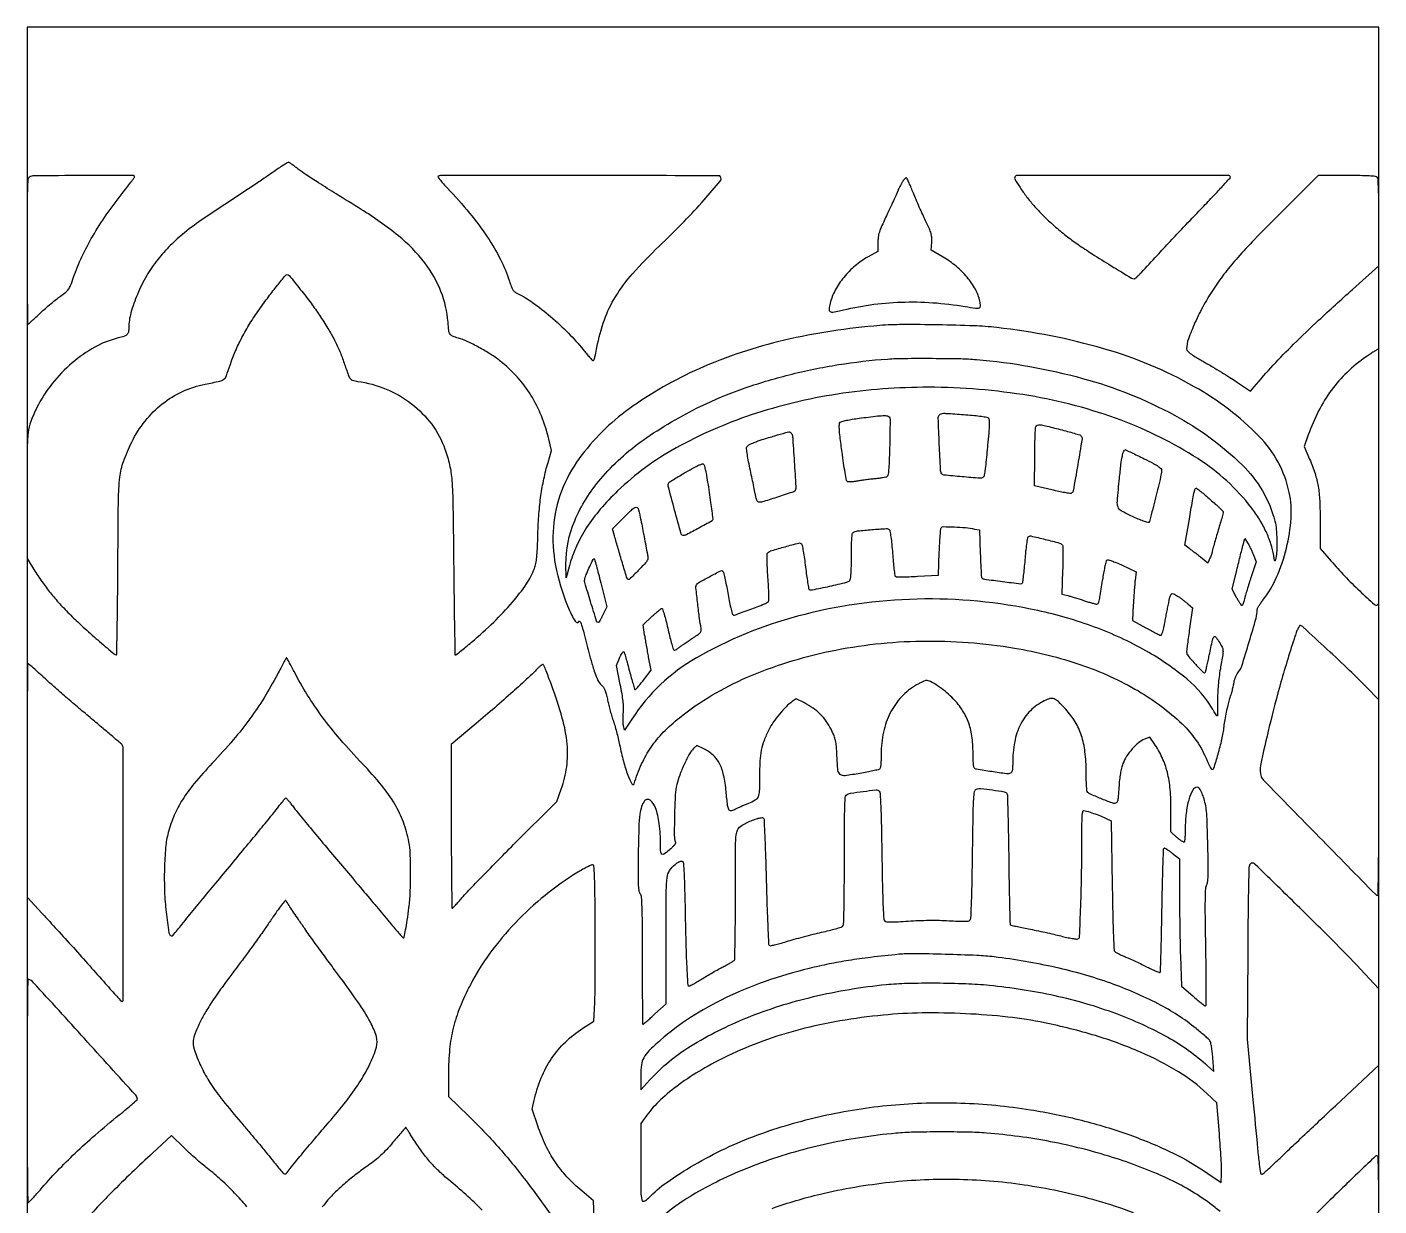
# Model space of a CAD drawing. Header units: millimetres. Extents: x 8 to 202, y 10 to 284.
# Drawn here: x 17.5 to 57.5, y 249.13 to 284 of the extents above; entities that cross this region are included whole.
import ezdxf

# ---------------------------------------------------------------- set-up
doc = ezdxf.new("R2010")
doc.units = ezdxf.units.MM
doc.layers.add('CUT', color=1, linetype='Continuous')
doc.layers.add('ENGRAVE', color=7, linetype='Continuous')

msp = doc.modelspace()

# ---------------------------------------------------------------- linework, layer by layer
at = {"layer": 'CUT'}
msp.add_lwpolyline([(17.5, 214), (57.5, 214), (57.5, 284), (17.5, 284)], close=True, dxfattribs=at)
at = {"layer": 'ENGRAVE'}
for points in [[(24.81, 279.73, -0.007331), (24.6, 279.581, -0.00225), (24.278, 279.363, -0.002251), (23.916, 279.122, -0.002464), (23.562, 278.891, 0.00694), (22.727, 278.336, 0.019376), (22.163, 277.917, 0.026152), (21.739, 277.537, 0.027724), (21.366, 277.122, 0.038636), (21.042, 276.648, 0.030492), (20.766, 276.092, 0.031344), (20.573, 275.545, 0.068956), (20.513, 275.107, -0.045196), (20.501, 274.977, -0.155925), (20.462, 274.904, -0.113969), (20.379, 274.854, -0.018966), (20.199, 274.802, 0.066256), (19.505, 274.53, 0.050322), (18.833, 274.064, 0.048495), (18.244, 273.451, 0.05068), (17.793, 272.745, 0.02752), (17.613, 272.333, 0.061221), (17.533, 272.001, 0.026344), (17.505, 271.523, 0.001759), (17.5, 270.15), (17.5, 268.281), (17.734, 267.908, 0.014554), (17.973, 267.551, 0.016578), (18.222, 267.225, 0.015778), (18.503, 266.902, 0.011136), (18.838, 266.557, 0.010795), (19.162, 266.251, 0.005102), (19.593, 265.869, 0.001982), (20.034, 265.49, 0.090151), (20.137, 265.43, 0.513408), (20.153, 265.441, 0.00024), (20.168, 266.168, 0.002308), (20.18, 267.001, 0.001257), (20.188, 268.024, -0.001617), (20.204, 270.001, -0.024694), (20.246, 270.683, -0.059086), (20.355, 271.151, -0.028278), (20.597, 271.72, -0.052764), (20.995, 272.346, -0.058148), (21.503, 272.854, -0.059495), (22.103, 273.221, -0.059902), (22.772, 273.436, 0.005288), (23.205, 273.524, 0.110388), (23.324, 273.579, 0.141228), (23.397, 273.678, 0.010386), (23.51, 273.999, -0.022458), (23.662, 274.401, -0.018776), (23.858, 274.814, -0.017988), (24.094, 275.229, -0.016437), (24.366, 275.639, -0.005897), (24.646, 276.022, -0.008024), (24.908, 276.361, -0.002903), (25.144, 276.653, -0.224882), (25.196, 276.678, -0.226387), (25.258, 276.649, -0.002025), (25.586, 276.24, -0.007494), (25.903, 275.828, -0.012772), (26.154, 275.475, -0.011231), (26.402, 275.086, -0.017459), (26.597, 274.739, -0.019231), (26.753, 274.406, -0.019061), (26.883, 274.061, 0.004286), (27.004, 273.71, 0.073151), (27.061, 273.602, 0.161743), (27.135, 273.55, 0.040664), (27.281, 273.518, -0.064658), (28.127, 273.29, -0.066625), (28.877, 272.855, -0.068122), (29.473, 272.248, -0.073073), (29.866, 271.517, -0.032458), (30.002, 271.05, -0.036213), (30.07, 270.586, -0.014834), (30.102, 269.865, -0.001288), (30.124, 268.027, 0.000924), (30.135, 267.028, 0.001542), (30.148, 266.188, 0.000096), (30.162, 265.433, 0.414041), (30.173, 265.423, 0.163704), (30.191, 265.429, 0.001034), (30.325, 265.536, 0.004033), (30.477, 265.659, 0.002544), (30.653, 265.805, 0.01771), (31.311, 266.398, 0.023775), (31.861, 266.983, 0.026792), (32.275, 267.525, 0.061289), (32.511, 267.981, 0.038552), (32.554, 268.133, 0.024341), (32.582, 268.316, 0.014962), (32.601, 268.575, 0.003711), (32.616, 269, -0.011476), (32.648, 269.605, -0.016372), (32.705, 270.14, -0.01772), (32.793, 270.634, -0.018115), (32.915, 271.118), (33.019, 271.478), (32.94, 271.812, 0.037436), (32.72, 272.499, 0.043707), (32.409, 273.11, 0.044382), (32.001, 273.649, 0.040788), (31.493, 274.125, 0.026928), (31.218, 274.32, 0.015893), (30.87, 274.525, 0.015753), (30.524, 274.7, 0.040309), (30.262, 274.798, -0.028225), (30.092, 274.857, -0.152016), (30.018, 274.918, -0.114268), (29.98, 275.02, -0.012904), (29.956, 275.266, 0.076756), (29.747, 276.18, 0.069533), (29.268, 277.023, 0.05807), (28.49, 277.822, 0.032745), (27.386, 278.606, -0.001127), (26.645, 279.065, -0.00312), (26.126, 279.392, -0.004068), (25.758, 279.632, -0.015999), (25.536, 279.789, 0.001707), (25.444, 279.859, 0.002205), (25.358, 279.922, 0.00167), (25.286, 279.975, 0.019491), (25.257, 279.994, 0.267949), (25.224, 279.995, 0.008848), (25.107, 279.928, 0.014701), (24.967, 279.84, 0.009441)], [(17.573, 279.562, 0.245009), (17.528, 279.489, 0.012236), (17.511, 279.201, 0.007675), (17.502, 278.685, 0.00066), (17.5, 277.366, 0.001172), (17.502, 276.541, 0.001955), (17.508, 275.846, 0.000154), (17.516, 275.224, 0.410375), (17.527, 275.213, 0.181828), (17.545, 275.22, 0.001915), (17.646, 275.309, 0.005785), (17.762, 275.415, 0.003691), (17.895, 275.541, -0.009262), (18.044, 275.678, -0.007311), (18.21, 275.822, -0.0074), (18.368, 275.951, -0.018145), (18.489, 276.04, 0.017666), (18.647, 276.155, 0.07406), (18.727, 276.241, 0.059302), (18.788, 276.354, 0.008749), (18.878, 276.599, -0.025797), (19.124, 277.203, -0.021658), (19.445, 277.816, -0.020198), (19.842, 278.44, -0.016215), (20.317, 279.08, 0.003524), (20.456, 279.257, 0.005474), (20.573, 279.412, 0.001904), (20.672, 279.547, 0.158245), (20.68, 279.571, 0.414758), (20.642, 279.609, 0.000328), (19.16, 279.606, 0.000649), (17.711, 279.599, 0.131155)], [(29.662, 279.579, 0.373831), (29.661, 279.559, 0.00724), (29.732, 279.467, 0.013636), (29.824, 279.358, 0.008246), (29.938, 279.234, -0.017843), (30.594, 278.496, -0.025657), (31.116, 277.794, -0.029039), (31.508, 277.125, -0.040443), (31.773, 276.483, 0.01166), (31.832, 276.313, 0.056678), (31.878, 276.222, 0.086546), (31.934, 276.163, 0.050084), (32.017, 276.113, -0.045454), (32.461, 275.851, -0.02064), (32.992, 275.435, -0.020295), (33.518, 274.948, -0.02695), (33.952, 274.463, 0.00405), (34.052, 274.34, 0.006044), (34.141, 274.236, 0.002821), (34.218, 274.148, 0.118582), (34.238, 274.134, 0.358306), (34.266, 274.143, 0.064348), (34.29, 274.195, 0.026011), (34.318, 274.302, 0.003728), (34.363, 274.523, -0.037679), (34.584, 275.339, -0.052712), (34.91, 276.021, -0.044587), (35.415, 276.698, -0.018849), (36.202, 277.514, 0.007654), (36.939, 278.246, 0.012572), (37.537, 278.889, 0.006344), (38.01, 279.437, 0.323675), (38.019, 279.571, 0.25962), (37.964, 279.602, 0.000033), (33.847, 279.606, 0.00004), (29.736, 279.61, 0.199142)], [(43.383, 279.388, 0.006334), (43.341, 279.314, 0.008919), (43.306, 279.248, 0.005752), (43.278, 279.192, 0.111982), (43.274, 279.173, -0.106164), (43.269, 279.151, -0.000633), (43.185, 278.965, -0.002602), (43.088, 278.753, -0.001649), (42.972, 278.507, 0.003987), (42.796, 278.127, 0.02596), (42.719, 277.931, 0.047541), (42.684, 277.782, 0.037119), (42.674, 277.617), (42.678, 277.363), (42.384, 277.198, 0.048), (42, 276.933, 0.045938), (41.668, 276.595, 0.047587), (41.414, 276.216, 0.062252), (41.263, 275.828, 0.032156), (41.232, 275.657, 0.25952), (41.261, 275.585, 0.211448), (41.343, 275.564, 0.021948), (41.542, 275.605, -0.026945), (42.444, 275.783, -0.026637), (43.363, 275.863, -0.026183), (44.3, 275.846, -0.024117), (45.257, 275.732, 0.007258), (45.568, 275.684, 0.121192), (45.671, 275.695, 0.318584), (45.711, 275.751, 0.053503), (45.695, 275.889, 0.070991), (45.561, 276.242, 0.04777), (45.317, 276.598, 0.044773), (44.989, 276.926, 0.043282), (44.605, 277.195), (44.253, 277.398), (44.268, 277.634, 0.030169), (44.269, 277.78, 0.055688), (44.25, 277.896, 0.03767), (44.2, 278.033, 0.007522), (44.089, 278.268, -0.006247), (44.002, 278.45, -0.003624), (43.902, 278.671, -0.003621), (43.805, 278.895, -0.006088), (43.727, 279.084, 0.003896), (43.661, 279.247, 0.005607), (43.599, 279.39, 0.003107), (43.545, 279.509, 0.085358), (43.526, 279.538, 0.37148), (43.506, 279.539, 0.046841), (43.47, 279.508, 0.037036), (43.427, 279.456, 0.020957)], [(46.725, 279.564, 0.283981), (46.725, 279.496, 0.008929), (46.883, 279.251, 0.016297), (47.075, 278.982, 0.015213), (47.29, 278.72, 0.019331), (47.564, 278.427, 0.013871), (47.892, 278.121, 0.013677), (48.243, 277.828, 0.016585), (48.588, 277.574, 0.008899), (49.017, 277.29, 0.004167), (49.583, 276.937, 0.000944), (50.178, 276.574, 0.137348), (50.255, 276.552, 0.165057), (50.28, 276.561, 0.013726), (50.334, 276.605, 0.017155), (50.396, 276.662, 0.012377), (50.462, 276.73, -0.001004), (50.937, 277.244, -0.001886), (51.323, 277.658, -0.001817), (51.722, 278.078, -0.000859), (52.238, 278.618, 0.002222), (52.571, 278.967, 0.003571), (52.852, 279.268, 0.000738), (53.095, 279.534, 0.187032), (53.107, 279.564, 0.414085), (53.063, 279.608, 0.000099), (49.93, 279.609, 0.000116), (46.804, 279.608, 0.259821)], [(54.601, 278.508, 0.003383), (53.815, 277.712, 0.011685), (53.322, 277.181, 0.016893), (52.959, 276.742, 0.016858), (52.626, 276.28, 0.02131), (52.324, 275.785, 0.019944), (52.058, 275.255, 0.019138), (51.862, 274.775, 0.08744), (51.81, 274.479, 0.190178), (51.833, 274.418, 0.045915), (51.915, 274.346, 0.025183), (52.065, 274.246, 0.004993), (52.343, 274.085, -0.004987), (52.578, 273.95, -0.003404), (52.841, 273.791, -0.00343), (53.094, 273.634, -0.00691), (53.29, 273.507), (53.703, 273.23), (53.807, 273.354, -0.01142), (54.374, 273.995, -0.010989), (54.977, 274.619, -0.008829), (55.716, 275.325, -0.003892), (56.715, 276.233), (57.5, 276.934), (57.5, 278.22, 0.001972), (57.498, 278.84, 0.007418), (57.489, 279.229, 0.005395), (57.476, 279.499, 0.183586), (57.45, 279.556, 0.174537), (57.397, 279.581, 0.009619), (57.213, 279.595, 0.010669), (56.949, 279.604, 0.003266), (56.55, 279.607), (55.7, 279.607)], [(42.73, 275.17, 0.037943), (39.908, 274.735, 0.046944), (37.387, 273.892, 0.052319), (35.316, 272.704, 0.078452), (33.841, 271.238, 0.067257), (33.313, 270.268, 0.071032), (33.075, 269.21, 0.06698), (33.136, 268.076, 0.050711), (33.492, 266.879, 0.014797), (33.612, 266.611, 0.038842), (33.718, 266.429, 0.165015), (33.782, 266.381, 0.508785), (33.818, 266.408, -0.488256), (33.841, 266.426, -0.241814), (33.874, 266.397, -0.025566), (33.939, 266.205, -0.006214), (34.025, 265.883, 0.003957), (34.188, 265.262, 0.017421), (34.299, 264.901, 0.029024), (34.394, 264.673, 0.092574), (34.491, 264.541, -0.049981), (34.554, 264.469, -0.053701), (34.6, 264.387, -0.039891), (34.636, 264.279, -0.014106), (34.672, 264.119, 0.012096), (34.702, 263.979, 0.006816), (34.745, 263.81, 0.006799), (34.794, 263.641, 0.011058), (34.84, 263.499, -0.013299), (34.888, 263.349, -0.006367), (34.942, 263.154, -0.006307), (34.993, 262.95, -0.008946), (35.033, 262.766, 0.016311), (35.146, 262.282, 0.023954), (35.279, 261.866, 0.03652), (35.397, 261.608, 0.662199), (35.463, 261.615, -0.031967), (35.686, 262.204, -0.043901), (35.965, 262.697, -0.043524), (36.327, 263.137, -0.030674), (36.803, 263.566, -0.066907), (38.806, 264.764, -0.050129), (41.26, 265.537, -0.047423), (43.967, 265.836, -0.045457), (46.722, 265.628, -0.040114), (48.682, 265.134, -0.050612), (50.383, 264.359, -0.058069), (51.677, 263.385, -0.106337), (52.418, 262.298, 0.011001), (52.458, 262.204, 0.015726), (52.498, 262.123, 0.011577), (52.535, 262.059, 0.179338), (52.554, 262.043, 0.41816), (52.616, 262.075, 0.006675), (52.743, 262.49, 0.015417), (52.855, 262.927, 0.024418), (52.92, 263.308, -0.011462), (52.95, 263.509, -0.008346), (52.991, 263.731, -0.008439), (53.038, 263.94, -0.018297), (53.082, 264.098, 0.007561), (53.124, 264.238, 0.006558), (53.164, 264.385, 0.006612), (53.197, 264.52, 0.01917), (53.215, 264.614, -0.036653), (53.233, 264.696, -0.027501), (53.265, 264.784, -0.027939), (53.305, 264.865, -0.045633), (53.349, 264.928, 0.09887), (53.442, 265.096, 0.003459), (53.662, 265.812, 0.004504), (53.866, 266.515, 0.067421), (53.901, 266.768, -0.116226), (53.911, 266.807, -0.017056), (53.95, 266.878, -0.018491), (54.003, 266.96, -0.01493), (54.065, 267.045, 0.063886), (54.475, 267.725, 0.043426), (54.765, 268.582, 0.043686), (54.902, 269.469, 0.068703), (54.847, 270.235, 0.143048), (53.956, 271.892, 0.070235), (52.038, 273.361, 0.058153), (49.358, 274.484, 0.042708), (46.194, 275.11, 0.018017), (45.515, 275.16, 0.005141), (44.458, 275.19, 0.005115), (43.402, 275.197, 0.018501)], [(57.12, 274.244, 0.038707), (56.56, 273.785, 0.042532), (56.096, 273.258, 0.041316), (55.718, 272.647, 0.033041), (55.412, 271.935), (55.292, 271.593), (55.451, 271.217, -0.022472), (55.61, 270.792, -0.036205), (55.702, 270.416, -0.030315), (55.748, 269.987, -0.011038), (55.762, 269.375), (55.764, 268.579), (56.084, 268.204, 0.014683), (56.485, 267.761, 0.012498), (56.933, 267.318, 0.004784), (57.367, 266.917, 0.334027), (57.46, 266.909, 0.259698), (57.497, 266.976, 0.000059), (57.5, 270.696, 0.00005), (57.502, 274.423, 0.414343), (57.465, 274.46, 0.137123), (57.441, 274.454, 0.003686), (57.349, 274.397, 0.007416), (57.241, 274.327, 0.004981)], [(45.596, 274.165, -0.045228), (48.732, 273.608, -0.057729), (51.454, 272.516, -0.068195), (53.452, 271.05, -0.138368), (54.423, 269.378, -0.041087), (54.463, 269.149, -0.015978), (54.48, 268.827, -0.015786), (54.478, 268.507, -0.046311), (54.449, 268.289, -0.009179), (54.43, 268.213, -0.612798), (54.42, 268.21, -0.129199), (54.41, 268.233, -0.00226), (54.388, 268.364, 0.0401), (54.305, 268.708, 0.029326), (54.16, 269.074, 0.028044), (53.965, 269.439, 0.027783), (53.729, 269.781, 0.085753), (52.139, 271.235, 0.053275), (49.872, 272.368, 0.048024), (47.144, 273.096, 0.040912), (44.174, 273.344, 0.038505), (41.476, 273.14, 0.042382), (38.929, 272.525, 0.045567), (36.705, 271.55, 0.065242), (34.974, 270.276, 0.024928), (34.463, 269.734, 0.033135), (34.058, 269.192, 0.035945), (33.755, 268.64, 0.040649), (33.549, 268.073), (33.448, 267.703), (33.445, 268.1, -0.102438), (33.705, 269.394, -0.076028), (34.474, 270.636, -0.063201), (35.733, 271.783, -0.040374), (37.441, 272.787, -0.0286), (38.668, 273.297, -0.022354), (40.05, 273.712, -0.02177), (41.507, 274.013, -0.022892), (42.96, 274.18, -0.015022), (43.457, 274.199, -0.003487), (44.292, 274.2, -0.003391), (45.126, 274.19, -0.016611)], [(43.03, 272.438, -0.069326), (43.035, 272.4, -0.000892), (43.034, 272.16, -0.002573), (43.03, 271.882, -0.001683), (43.023, 271.561, -0.002976), (43.01, 271.144, -0.013293), (42.994, 270.9, -0.015606), (42.975, 270.744, -0.219851), (42.945, 270.698, -0.084735), (42.907, 270.683, -0.009757), (42.817, 270.665, -0.011531), (42.708, 270.648, -0.009167), (42.589, 270.635, 0.00544), (42.457, 270.621, 0.003646), (42.306, 270.603, 0.003671), (42.16, 270.583, 0.007228), (42.045, 270.564, -0.015334), (41.948, 270.551, -0.021323), (41.86, 270.545, -0.018505), (41.79, 270.545, -0.186409), (41.763, 270.557, -0.153667), (41.746, 270.589, -0.001831), (41.705, 270.826, -0.005302), (41.661, 271.101, -0.003415), (41.616, 271.421, -0.002376), (41.557, 271.881, -0.016009), (41.536, 272.11, -0.029298), (41.536, 272.245, -0.184487), (41.563, 272.307, -0.132343), (41.61, 272.334, -0.011173), (41.746, 272.366, -0.01356), (41.919, 272.399, -0.008349), (42.123, 272.428, -0.00212), (42.669, 272.494, -0.026316), (42.878, 272.508, -0.087585), (42.981, 272.49, -0.244843)], [(45.275, 272.533, -0.006057), (45.532, 272.511, -0.011737), (45.737, 272.486, -0.009017), (45.896, 272.46, -0.148807), (45.943, 272.436, -0.177827), (45.968, 272.382, -0.027906), (45.973, 272.264, -0.017104), (45.963, 272.07, -0.003217), (45.931, 271.717, -0.001091), (45.873, 271.128, -0.009531), (45.841, 270.867, -0.015102), (45.816, 270.718, -0.207221), (45.785, 270.674, -0.159189), (45.696, 270.652, -0.002493), (45.165, 270.696, -0.001897), (44.626, 270.746, -0.234613), (44.569, 270.781, -0.12603), (44.529, 270.91, -0.002115), (44.493, 271.663, -0.001569), (44.462, 272.429, -0.184576), (44.493, 272.522, -0.130512), (44.546, 272.559, -0.086537), (44.619, 272.573, -0.020789), (44.762, 272.569, -0.000848)], [(40.123, 271.981, -0.127181), (40.151, 271.898, -0.000889), (40.201, 271.147, -0.001108), (40.247, 270.404, -0.098653), (40.233, 270.295, -0.23227), (40.191, 270.255, -0.001777), (39.733, 270.102, -0.004054), (39.298, 269.963, -0.075557), (39.157, 269.941, -0.180351), (39.128, 269.952, -0.083694), (39.103, 269.983, -0.05843), (39.082, 270.032, -0.028769), (39.066, 270.098, 0.006702), (39.048, 270.193, 0.000882), (39.007, 270.394, 0.001024), (38.957, 270.631, 0.000858), (38.903, 270.883, -0.005951), (38.85, 271.142, -0.010793), (38.814, 271.356, -0.007615), (38.792, 271.525, -0.146449), (38.801, 271.577, -0.156184), (38.862, 271.639, -0.025202), (39.017, 271.711, -0.018941), (39.256, 271.797, -0.005692), (39.626, 271.91, -0.001307), (39.95, 272.004, -0.034419), (40.038, 272.023, -0.155209), (40.085, 272.015, -0.131424)], [(48.068, 272.098, -0.004734), (48.291, 272.039, -0.006966), (48.487, 271.983, -0.003607), (48.65, 271.932, -0.119926), (48.685, 271.911, -0.241069), (48.716, 271.816, -0.002116), (48.588, 271.047, -0.002014), (48.453, 270.277, -0.262556), (48.394, 270.205, -0.13224), (48.355, 270.201, -0.004491), (48.205, 270.227, -0.008181), (48.027, 270.262, -0.005585), (47.826, 270.307), (47.312, 270.429), (47.317, 271.271, -0.002686), (47.321, 271.599, -0.004004), (47.328, 271.885, -0.001766), (47.337, 272.13, -0.081732), (47.347, 272.178, -0.218165), (47.393, 272.223, -0.114649), (47.474, 272.233, -0.031523), (47.635, 272.205, -0.002323)], [(50.556, 271.228, -0.005118), (50.827, 271.089, -0.026171), (50.972, 271.002, -0.048523), (51.051, 270.937, -0.217677), (51.072, 270.883, -0.041553), (51.042, 270.694, -0.001967), (50.89, 270.072, -0.000731), (50.723, 269.409, -0.135354), (50.689, 269.348, -0.281683), (50.659, 269.341, -0.008119), (50.532, 269.384, -0.014141), (50.38, 269.444, -0.00898), (50.206, 269.521, -0.016658), (49.875, 269.69, -0.187167), (49.782, 269.802, -0.103166), (49.761, 269.972, -0.003463), (49.824, 270.653, -0.005252), (49.869, 271.063, -0.022146), (49.909, 271.306, -0.032718), (49.95, 271.454, -0.318004), (50.001, 271.49, -0.109231), (50.025, 271.484, -0.001232), (50.178, 271.413, -0.003734), (50.353, 271.328, -0.002418)], [(37.683, 270.234, -0.000502), (37.725, 269.936, -0.000793), (37.761, 269.679, -0.000171), (37.792, 269.454, -0.035446), (37.793, 269.432, -0.271912), (37.768, 269.39, -0.001782), (37.382, 269.18, -0.003134), (37.008, 268.981, -0.121311), (36.917, 268.958, -0.336299), (36.858, 269.003, -0.001902), (36.662, 269.712, -0.002434), (36.475, 270.414, -0.209853), (36.492, 270.52, -0.108077), (36.515, 270.543, -0.002339), (36.65, 270.628, -0.005252), (36.811, 270.726, -0.003507), (36.997, 270.835, -0.005106), (37.244, 270.975, -0.025161), (37.388, 271.045, -0.044653), (37.479, 271.075, -0.268222), (37.525, 271.061, -0.136769), (37.547, 271.017, -0.003508), (37.591, 270.796, -0.007208), (37.637, 270.535, -0.004828)], [(52.511, 270.022, -0.004368), (52.659, 269.89, -0.006847), (52.784, 269.774, -0.002459), (52.889, 269.673, -0.202054), (52.897, 269.653, -0.068508), (52.894, 269.629, -0.000707), (52.848, 269.466, -0.002262), (52.794, 269.279, -0.001466), (52.73, 269.063, 0.001661), (52.666, 268.846, 0.002538), (52.612, 268.658, 0.000885), (52.566, 268.495, 0.067856), (52.563, 268.469, -0.07255), (52.56, 268.447, -0.008466), (52.545, 268.4, -0.010019), (52.525, 268.345, -0.008037), (52.501, 268.286), (52.44, 268.139), (52.219, 268.318, 0.00249), (52.126, 268.393, 0.002231), (52.028, 268.47, 0.002237), (51.94, 268.538, 0.006998), (51.88, 268.583), (51.762, 268.669), (51.892, 269.441, -0.001174), (51.985, 269.987, -0.011864), (52.029, 270.213, -0.021853), (52.062, 270.335, -0.32716), (52.096, 270.36, -0.170345), (52.116, 270.353, -0.001846), (52.23, 270.261, -0.005539), (52.361, 270.152, -0.003545)], [(35.596, 269.722, -0.008833), (35.662, 269.418, -0.002194), (35.759, 268.919, -0.000823), (35.859, 268.391, -0.04623), (35.868, 268.292, -0.183789), (35.826, 268.182, -0.011084), (35.582, 267.919, -0.008885), (35.327, 267.666, -0.47724), (35.267, 267.673, -0.064947), (35.242, 267.729, -0.000665), (35.116, 268.146, -0.002447), (34.991, 268.57, -0.003376), (34.883, 268.952), (34.828, 269.155), (35.153, 269.485, -0.006722), (35.384, 269.713, -0.068899), (35.492, 269.791, -0.293495), (35.554, 269.786, -0.173569)], [(45.538, 269.151), (45.68, 269.122), (45.705, 268.423, 0.00222), (45.715, 268.154, 0.00357), (45.727, 267.924, 0.00073), (45.739, 267.723, 0.19001), (45.746, 267.707, 0.157155), (45.826, 267.669, 0.0022), (46.36, 267.599, 0.001461), (46.907, 267.531, 0.292285), (46.954, 267.554, 0.107392), (46.966, 267.587, 0.002057), (46.989, 267.771, 0.004882), (47.012, 267.987, 0.003239), (47.035, 268.235, -0.004833), (47.058, 268.483, -0.007211), (47.084, 268.7, -0.00352), (47.11, 268.882, -0.136257), (47.127, 268.92, -0.282862), (47.201, 268.945, -0.00504), (47.63, 268.844, -0.006344), (48.05, 268.736, -0.18537), (48.137, 268.671, -0.139442), (48.149, 268.633, -0.002935), (48.151, 268.433, -0.00658), (48.15, 268.197, -0.004358), (48.142, 267.926), (48.115, 267.228), (48.299, 267.18, -0.007168), (48.391, 267.154, -0.002672), (48.519, 267.116, -0.002647), (48.658, 267.072, -0.003201), (48.787, 267.03, 0.005443), (48.908, 266.991, 0.007077), (49.02, 266.959, 0.005439), (49.114, 266.934, 0.062354), (49.152, 266.929, 0.262358), (49.193, 266.952, 0.077096), (49.223, 267.023, 0.019008), (49.254, 267.18, 0.000964), (49.337, 267.696, -0.006065), (49.37, 267.889, -0.00886), (49.404, 268.057, -0.005025), (49.436, 268.198, -0.138057), (49.454, 268.231, -0.266904), (49.488, 268.24, -0.016645), (49.593, 268.209, -0.018875), (49.73, 268.157, -0.008646), (49.904, 268.079), (50.315, 267.889), (50.287, 267.628, 0.006121), (50.274, 267.497, 0.002179), (50.26, 267.309, 0.002162), (50.245, 267.103, 0.002549), (50.234, 266.908), (50.208, 266.448), (50.606, 266.228, 0.004393), (50.762, 266.144, 0.006462), (50.9, 266.073, 0.003299), (51.018, 266.015, 0.112441), (51.048, 266.008, 0.277988), (51.068, 266.02, 0.026872), (51.092, 266.073, 0.028035), (51.116, 266.144, 0.018241), (51.135, 266.228, 0.000488), (51.157, 266.337, 0.000186), (51.186, 266.489, 0.000185), (51.218, 266.654, 0.000226), (51.248, 266.808, -0.006158), (51.314, 267.131, -0.119668), (51.358, 267.222, -0.334051), (51.422, 267.237, -0.049363), (51.545, 267.168, -0.006778), (51.617, 267.117, -0.004141), (51.7, 267.055, -0.004149), (51.781, 266.992, -0.007351), (51.847, 266.939), (51.989, 266.82), (51.899, 266.208, 0.001761), (51.865, 265.968, 0.002441), (51.836, 265.752, 0.001513), (51.813, 265.57, 0.030636), (51.81, 265.515, 0.177015), (51.852, 265.398, 0.013481), (52.079, 265.144, 0.012189), (52.313, 264.907, 0.55193), (52.369, 264.921, 0.023453), (52.381, 264.963, 0.001403), (52.411, 265.094, 0.002104), (52.445, 265.25, 0.001551), (52.482, 265.423, -0.002385), (52.578, 265.87, -0.100897), (52.617, 265.96, -0.495354), (52.666, 265.961, -0.029548), (52.766, 265.822, -0.021163), (52.86, 265.66, -0.107183), (52.887, 265.56, -0.054624), (52.88, 265.431, -0.002818), (52.809, 265.019, 0.010768), (52.771, 264.774, 0.011702), (52.745, 264.535, 0.01204), (52.73, 264.301, 0.013124), (52.728, 264.073, -0.003933), (52.729, 263.901, -0.006558), (52.727, 263.756, -0.001723), (52.723, 263.631, -0.404161), (52.715, 263.623, -0.242019), (52.704, 263.629, -0.005149), (52.669, 263.68, -0.010707), (52.628, 263.741, -0.006868), (52.584, 263.815, 0.087451), (51.825, 264.707, 0.044413), (50.608, 265.546, 0.040181), (49.089, 266.25, 0.03528), (47.409, 266.738, 0.059086), (43.837, 267.077, 0.05943), (40.293, 266.569, 0.065322), (37.306, 265.337, 0.118452), (35.397, 263.53), (35.179, 263.196), (35.15, 263.336, -0.035106), (35.14, 263.408, -0.012442), (35.136, 263.511, -0.012278), (35.137, 263.625, -0.014135), (35.144, 263.733, 0.030164), (35.149, 263.885, 0.020312), (35.137, 264.058, 0.015603), (35.107, 264.272, 0.006843), (35.054, 264.553), (34.94, 265.117), (35.034, 265.335, -0.015953), (35.072, 265.416, -0.029584), (35.108, 265.479, -0.035151), (35.14, 265.519, -0.451878), (35.157, 265.519, -0.105217), (35.172, 265.491, -0.002197), (35.218, 265.338, -0.005018), (35.269, 265.158, -0.003347), (35.324, 264.95, 0.003564), (35.379, 264.744, 0.005597), (35.43, 264.568, 0.001797), (35.476, 264.416, 0.181952), (35.489, 264.399, 0.357204), (35.506, 264.401, 0.006145), (35.573, 264.475, 0.012513), (35.651, 264.568, 0.007624), (35.739, 264.681), (35.964, 264.978), (35.893, 265.357, -0.001192), (35.863, 265.524, -0.00085), (35.829, 265.71, -0.000858), (35.798, 265.888, -0.001833), (35.774, 266.025), (35.726, 266.314), (35.986, 266.558, -0.006714), (36.089, 266.652, -0.009981), (36.182, 266.731, -0.005511), (36.261, 266.795, -0.167958), (36.285, 266.803, -0.328112), (36.303, 266.79, -0.003517), (36.351, 266.632, -0.009305), (36.403, 266.443, -0.005714), (36.458, 266.219, 0.002887), (36.512, 265.991, 0.004211), (36.563, 265.791, 0.002122), (36.608, 265.622, 0.072179), (36.625, 265.584, 0.245633), (36.649, 265.57, 0.108411), (36.686, 265.576, 0.055087), (36.74, 265.605, 0.016234), (36.816, 265.661, -0.010059), (36.895, 265.72, -0.004401), (37.002, 265.795, -0.004353), (37.117, 265.873, -0.005805), (37.222, 265.942, 0.009887), (37.362, 266.034, 0.067987), (37.423, 266.09, 0.136066), (37.447, 266.142, 0.086743), (37.446, 266.21, -0.015089), (37.399, 266.499, -0.004548), (37.344, 266.94, -0.001356), (37.292, 267.411, -0.119802), (37.301, 267.48, -0.171018), (37.37, 267.561, -0.00801), (37.691, 267.74, -0.005848), (38.024, 267.914, -0.324315), (38.09, 267.904, -0.138808), (38.108, 267.871, -0.003312), (38.148, 267.699, -0.00702), (38.191, 267.496, -0.004681), (38.234, 267.262, 0.004845), (38.277, 267.028, 0.007239), (38.32, 266.824, 0.003511), (38.36, 266.652, 0.138213), (38.379, 266.619, 0.290293), (38.438, 266.606, 0.002481), (38.89, 266.771, 0.005144), (39.317, 266.934, 0.09633), (39.438, 267.011, 0.207784), (39.451, 267.041, 0.003106), (39.448, 267.233, 0.007819), (39.44, 267.46, 0.005014), (39.423, 267.723, -0.004657), (39.406, 268.009, -0.009882), (39.398, 268.23, -0.005944), (39.398, 268.403, -0.196275), (39.414, 268.441, -0.122042), (39.536, 268.514, -0.00827), (39.928, 268.628, -0.005238), (40.337, 268.736, -0.26818), (40.413, 268.714, -0.144645), (40.434, 268.673, -0.004757), (40.468, 268.492, -0.008728), (40.502, 268.274, -0.005922), (40.534, 268.026, 0.004332), (40.565, 267.779, 0.006832), (40.597, 267.568, 0.002356), (40.627, 267.388, 0.21498), (40.641, 267.366, 0.191779), (40.736, 267.35, 0.00343), (41.246, 267.459, 0.003751), (41.751, 267.575, 0.168494), (41.841, 267.632, 0.135409), (41.866, 267.691, 0.014914), (41.881, 267.838, 0.013453), (41.891, 268.049, 0.004551), (41.893, 268.357, -0.004439), (41.896, 268.657, -0.013001), (41.905, 268.863, -0.011004), (41.918, 269.01, -0.229783), (41.941, 269.046, -0.111243), (42.077, 269.093, -0.00723), (42.495, 269.133, -0.004793), (42.928, 269.164, -0.213151), (43.01, 269.133, -0.157419), (43.033, 269.089, -0.007142), (43.06, 268.918, -0.010636), (43.086, 268.702, -0.005809), (43.109, 268.435, 0.004333), (43.13, 268.184, 0.006632), (43.152, 267.967, 0.002734), (43.175, 267.782, 0.157651), (43.19, 267.752, 0.203111), (43.22, 267.739, 0.003701), (43.396, 267.737, 0.008526), (43.604, 267.741, 0.005513), (43.845, 267.752), (44.467, 267.787), (44.493, 268.463, -0.003981), (44.505, 268.725, -0.005939), (44.521, 268.955, -0.002768), (44.537, 269.149, -0.116442), (44.55, 269.188, -0.263291), (44.61, 269.221, -0.006294), (44.938, 269.213, -0.014202), (45.271, 269.191, -0.026632)], [(53.78, 268.403), (53.87, 268.183), (53.721, 267.734, 0.002891), (53.66, 267.547, 0.002808), (53.601, 267.358, 0.00277), (53.551, 267.191, 0.010408), (53.523, 267.086, -0.011782), (53.502, 267.01, -0.018622), (53.48, 266.946, -0.013191), (53.459, 266.895, -0.301455), (53.447, 266.888, -0.240728), (53.432, 266.895, -0.006406), (53.389, 266.959, -0.01204), (53.341, 267.037, -0.007783), (53.288, 267.129), (53.156, 267.371), (53.294, 267.934, -0.000675), (53.351, 268.164, -0.000733), (53.406, 268.386, -0.000688), (53.455, 268.577, -0.003594), (53.482, 268.682), (53.532, 268.866), (53.611, 268.745, -0.021851), (53.648, 268.683, -0.008428), (53.694, 268.594, -0.008326), (53.74, 268.497, -0.010173)], [(34.478, 267.557), (34.654, 266.846), (34.541, 266.615, -0.007434), (34.496, 266.527, -0.011652), (34.455, 266.453, -0.005843), (34.418, 266.392, -0.259369), (34.405, 266.385, -0.327418), (34.354, 266.423, -0.00204), (34.174, 267.002, -0.003373), (34.006, 267.565, -0.144475), (34.007, 267.689, -0.02579), (34.06, 267.839, -0.009922), (34.149, 268.042, -0.003121), (34.247, 268.251, -0.288919), (34.274, 268.268, -0.333491), (34.288, 268.258, -0.001223), (34.345, 268.059, -0.005441), (34.408, 267.829, -0.003308)], [(55.017, 265.979, 0.009362), (54.603, 264.627, 0.010566), (54.258, 263.313, 0.006061), (53.995, 262.156, 0.14261), (54.019, 261.825, 0.105317), (54.083, 261.723, 0.000138), (55.735, 260.038, 0.000079), (57.405, 258.335, 0.201417), (57.465, 258.31, 0.410495), (57.479, 258.324, 0.000145), (57.49, 259.159, 0.001896), (57.497, 260.093, 0.001137), (57.5, 261.202), (57.5, 264.095), (57.113, 264.491, 0.008188), (56.634, 264.965, 0.003403), (55.973, 265.59, 0.000666), (55.264, 266.248, 0.131555), (55.179, 266.293, 0.30014), (55.149, 266.282, 0.037894), (55.111, 266.219, 0.029265), (55.067, 266.121, 0.011218)], [(24.906, 264.848, -0.017112), (24.514, 264.16, -0.020094), (24.096, 263.538, -0.018639), (23.602, 262.915, -0.011669), (22.981, 262.222, 0.013723), (22.447, 261.62, 0.033317), (22.096, 261.141, 0.041111), (21.857, 260.685, 0.034378), (21.679, 260.169, 0.043925), (21.601, 259.733, 0.015588), (21.565, 259.1, 0.015708), (21.569, 258.421, 0.022398), (21.618, 257.82, 0.002478), (21.699, 257.208, 0.193948), (21.747, 257.124, 0.404881), (21.818, 257.131, 0.007208), (22.082, 257.454, -0.003854), (22.275, 257.694, -0.000655), (22.648, 258.148, -0.000715), (23.087, 258.679, -0.000637), (23.545, 259.23, 0.000862), (23.995, 259.773, 0.001073), (24.412, 260.279, 0.000869), (24.761, 260.705, 0.008182), (24.907, 260.891, -0.003982), (24.996, 261.007, -0.006249), (25.075, 261.104, -0.002123), (25.144, 261.187, -0.193978), (25.158, 261.194, -0.247131), (25.172, 261.189, -0.002917), (25.236, 261.113, -0.007963), (25.309, 261.022, -0.005018), (25.392, 260.913, 0.011311), (25.531, 260.736, 0.001055), (25.885, 260.307, 0.001356), (26.309, 259.798, 0.001065), (26.772, 259.248, -0.000249), (27.243, 258.689, -0.000283), (27.695, 258.154, -0.000256), (28.078, 257.698, -0.001576), (28.274, 257.462, 0.003474), (28.404, 257.308, 0.005486), (28.518, 257.177, 0.001669), (28.619, 257.065, 0.191598), (28.636, 257.057, 0.379494), (28.66, 257.075, 0.004325), (28.702, 257.293, 0.009371), (28.749, 257.575, 0.00399), (28.801, 257.954, 0.022754), (28.837, 258.39, 0.009463), (28.848, 258.98, 0.008778), (28.837, 259.554, 0.037217), (28.799, 259.895, 0.042719), (28.638, 260.477, 0.045299), (28.383, 261.011, 0.037874), (27.995, 261.564, 0.018492), (27.424, 262.209, -0.012454), (26.769, 262.93, -0.018468), (26.236, 263.596, -0.020202), (25.791, 264.249, -0.020696), (25.405, 264.931, 0.00283), (25.323, 265.087, 0.004608), (25.252, 265.219, 0.000958), (25.189, 265.334, 0.272091), (25.179, 265.339, 0.271381), (25.17, 265.334, 0.000658), (25.093, 265.195, 0.003806), (25.006, 265.036, 0.002328)], [(17.5, 261.714), (17.5, 258.257), (17.95, 257.775, -0.002463), (18.392, 257.296, -0.001903), (18.87, 256.77, -0.001872), (19.354, 256.229, -0.002106), (19.816, 255.705, 0.003181), (19.996, 255.501, 0.005071), (20.154, 255.328, 0.001363), (20.292, 255.181, 0.206531), (20.313, 255.172, 0.414177), (20.344, 255.202, 0.000033), (20.344, 258.948, 0.000056), (20.343, 262.673, 0.159188), (20.313, 262.766, 0.057975), (20.286, 262.795, 0.000433), (20.036, 263.009, 0.001618), (19.748, 263.253, 0.001037), (19.412, 263.534, -0.002421), (19.042, 263.845, -0.002001), (18.651, 264.181, -0.00202), (18.295, 264.491, -0.005418), (18.045, 264.716, 0.002255), (17.853, 264.89, 0.003614), (17.687, 265.038, 0.000775), (17.541, 265.165, 0.180934), (17.524, 265.172, 0.412124), (17.514, 265.162, 0.000048), (17.507, 264.156, 0.001086), (17.502, 263.04, 0.000651)], [(32.602, 265.02, -0.015706), (32.326, 264.747, -0.00423), (31.87, 264.332, -0.004234), (31.338, 263.865, -0.004106), (30.793, 263.401), (30.052, 262.781), (30.052, 260.357, 0.001213), (30.055, 259.428, 0.002027), (30.062, 258.646, 0.000166), (30.071, 257.947, 0.434737), (30.084, 257.936, 0.181489), (30.103, 257.945, 0.003674), (30.18, 258.025, 0.008183), (30.268, 258.122, 0.005349), (30.366, 258.236, -0.015663), (30.528, 258.417, -0.00168), (30.919, 258.822, -0.002066), (31.388, 259.302, -0.001662), (31.897, 259.814), (33.176, 261.095), (33.307, 261.458, 0.053678), (33.469, 262.119, 0.056795), (33.482, 262.788, 0.045437), (33.338, 263.557, 0.019943), (33.016, 264.544, 0.002587), (32.933, 264.763, 0.003915), (32.859, 264.952, 0.001549), (32.793, 265.114, 0.091643), (32.776, 265.14, 0.332724), (32.756, 265.144, 0.034272), (32.713, 265.118, 0.031949), (32.66, 265.076, 0.019403)], [(43.82, 264.538, 0.073805), (43.376, 264.187, 0.070723), (43.044, 263.717, 0.066064), (42.841, 263.144, 0.052342), (42.772, 262.49, -0.007762), (42.769, 262.302, -0.021615), (42.759, 262.171, -0.026069), (42.744, 262.081, -0.196118), (42.72, 262.046, -0.086603), (42.68, 262.03, -0.003532), (42.529, 261.996, -0.006075), (42.349, 261.959, -0.00426), (42.145, 261.921, -0.011436), (41.703, 261.854, -0.19604), (41.564, 261.891, -0.209716), (41.495, 262.013, -0.013283), (41.465, 262.434, 0.007313), (41.448, 262.726, 0.035833), (41.424, 262.89, 0.044864), (41.379, 263.031, 0.015766), (41.291, 263.225, 0.03827), (41.146, 263.47, 0.044965), (40.971, 263.677, 0.043903), (40.759, 263.852, 0.033803), (40.5, 264.006), (40.258, 264.129), (40.144, 264.048, 0.041903), (39.962, 263.894, 0.022688), (39.764, 263.676, 0.022515), (39.582, 263.436, 0.034316), (39.449, 263.212, 0.024899), (39.308, 262.893, 0.042091), (39.226, 262.613, 0.03611), (39.186, 262.294, 0.013575), (39.174, 261.844, -0.007744), (39.167, 261.402, -0.087906), (39.131, 261.231, -0.162588), (39.043, 261.128, -0.043459), (38.847, 261.031, 0.006433), (38.751, 260.992, 0.004554), (38.643, 260.946, 0.004596), (38.541, 260.9, 0.009688), (38.463, 260.862, -0.07292), (38.333, 260.818, -0.327447), (38.266, 260.851, -0.093841), (38.228, 260.974, -0.00496), (38.186, 261.386, 0.029498), (38.112, 261.872, 0.068827), (37.988, 262.217, 0.087471), (37.797, 262.464, 0.076048), (37.524, 262.645), (37.314, 262.742), (37.22, 262.654, 0.079274), (37.105, 262.505, 0.015685), (36.953, 262.204, 0.017556), (36.812, 261.873, 0.032097), (36.725, 261.594, 0.04661), (36.68, 261.289, 0.007655), (36.658, 260.692, 0.005411), (36.651, 260.082, 0.091937), (36.687, 259.886, -0.2252), (36.685, 259.852, -0.038384), (36.647, 259.796, -0.032715), (36.586, 259.729, -0.017469), (36.503, 259.654, -0.019068), (36.347, 259.534, -0.314277), (36.285, 259.533, -0.235072), (36.25, 259.595, -0.012114), (36.244, 259.83, 0.030203), (36.207, 260.433, 0.057117), (36.093, 260.907, 0.131959), (35.937, 261.128, 0.418541), (35.775, 261.112, 0.09114), (35.684, 260.944, 0.048275), (35.632, 260.711, 0.023571), (35.603, 260.335, 0.003738), (35.586, 259.594, 0.001752), (35.579, 258.962, 0.012012), (35.584, 258.652, 0.022373), (35.599, 258.467, 0.11309), (35.635, 258.371, -0.126217), (35.673, 258.26, -0.01117), (35.689, 257.962, -0.007327), (35.699, 257.458, -0.00096), (35.701, 256.386, 0.001212), (35.703, 255.664, 0.002022), (35.708, 255.056, 0.000165), (35.715, 254.512, 0.410237), (35.725, 254.502, 0.177026), (35.742, 254.508, 0.00171), (35.839, 254.591, 0.005399), (35.951, 254.689, 0.003439), (36.08, 254.805), (36.41, 255.109), (36.411, 257.036, -0.001108), (36.415, 258.458, -0.029233), (36.439, 258.839, -0.11294), (36.514, 259.047, -0.083627), (36.68, 259.228, -0.017768), (36.758, 259.285, -0.053413), (36.816, 259.316, -0.089548), (36.86, 259.325, -0.181012), (36.893, 259.314, -0.204648), (36.92, 259.261, -0.004191), (36.939, 258.961, -0.006766), (36.956, 258.535, -0.001828), (36.972, 257.86, 0.001663), (36.996, 256.781, 0.00684), (37.022, 256.127, 0.00354), (37.05, 255.67, 0.394531), (37.091, 255.632, 0.124191), (37.118, 255.639, 0.003433), (37.227, 255.698, 0.006865), (37.354, 255.771, 0.004635), (37.496, 255.857, -0.005184), (37.656, 255.954, -0.003886), (37.833, 256.057, -0.003929), (38.002, 256.151, -0.008983), (38.13, 256.218, 0.008616), (38.236, 256.274, 0.011411), (38.33, 256.328, 0.008895), (38.406, 256.376, 0.10259), (38.43, 256.401, 0.141526), (38.443, 256.442, 0.000431), (38.452, 256.994, 0.002422), (38.459, 257.621, 0.001507), (38.462, 258.355, -0.001311), (38.466, 259.857, -0.052083), (38.502, 260.186, -0.196718), (38.624, 260.362, -0.053195), (38.931, 260.52, -0.008773), (39.087, 260.577, -0.030883), (39.189, 260.605, -0.049055), (39.257, 260.613, -0.237028), (39.291, 260.596, -0.152822), (39.306, 260.554, -0.000574), (39.33, 260.023, -0.002898), (39.353, 259.419, -0.001809), (39.374, 258.712, 0.001934), (39.394, 258.005, 0.003121), (39.418, 257.403, 0.000568), (39.442, 256.874, 0.186587), (39.459, 256.836, 0.241547), (39.494, 256.825, 0.012243), (39.615, 256.848, 0.015719), (39.773, 256.887, 0.007483), (39.974, 256.947, -0.007312), (40.196, 257.013, -0.003836), (40.475, 257.09, -0.003814), (40.762, 257.164, -0.005847), (41.012, 257.223, 0.005276), (41.231, 257.275, 0.007486), (41.425, 257.326, 0.004566), (41.586, 257.372, 0.100903), (41.629, 257.395, 0.210921), (41.66, 257.458, 0.004508), (41.673, 257.809, 0.006031), (41.682, 258.345, 0.001105), (41.684, 259.335, -0.001111), (41.686, 260.323, -0.005999), (41.695, 260.859, -0.004423), (41.708, 261.212, -0.211038), (41.739, 261.274, -0.131527), (41.87, 261.334, -0.011112), (42.241, 261.389, -0.008313), (42.622, 261.431, -0.228095), (42.713, 261.397, -0.179767), (42.741, 261.333, -0.002977), (42.76, 260.94, -0.005241), (42.778, 260.381, -0.00132), (42.795, 259.471, 0.001205), (42.812, 258.52, 0.005805), (42.83, 257.979, 0.003825), (42.849, 257.614, 0.207575), (42.88, 257.554, 0.159689), (42.931, 257.534, 0.014593), (43.07, 257.53, 0.013436), (43.272, 257.535, 0.004175), (43.575, 257.553, -0.008137), (43.878, 257.57, -0.007159), (44.195, 257.577, -0.007311), (44.503, 257.575, -0.010053), (44.78, 257.563, 0.004926), (45.046, 257.55, 0.01526), (45.225, 257.548, 0.017345), (45.349, 257.555, 0.161358), (45.397, 257.576, 0.199671), (45.426, 257.635, 0.003095), (45.444, 258.022, 0.00538), (45.461, 258.58, 0.001253), (45.478, 259.518, -0.000621), (45.497, 260.768, -0.010734), (45.513, 261.175, -0.029551), (45.538, 261.382, -0.246043), (45.594, 261.454, -0.133028), (45.725, 261.476, -0.011129), (46.069, 261.433, -0.008695), (46.417, 261.376, -0.212214), (46.496, 261.322, -0.132123), (46.508, 261.281, -0.000391), (46.523, 260.729, -0.002238), (46.537, 260.104, -0.001393), (46.548, 259.371, 0.001162), (46.558, 258.64, 0.001901), (46.571, 258.02, 0.000209), (46.585, 257.467, 0.19239), (46.595, 257.444, 0.139741), (46.616, 257.432, 0.001917), (46.763, 257.398, 0.005233), (46.934, 257.361, 0.003398), (47.133, 257.322, -0.004316), (47.362, 257.276, -0.002795), (47.626, 257.22, -0.00281), (47.883, 257.162, -0.005317), (48.09, 257.112, 0.007786), (48.265, 257.07, 0.010915), (48.422, 257.039, 0.007448), (48.553, 257.018, 0.12835), (48.596, 257.023, 0.299005), (48.643, 257.088, 0.001304), (48.678, 257.989, 0.005603), (48.705, 259.015, 0.003647), (48.713, 260.199, -0.003557), (48.716, 260.52, -0.01902), (48.725, 260.694, -0.030204), (48.74, 260.796, -0.353657), (48.77, 260.82, -0.077136), (48.853, 260.807, -0.006879), (49.055, 260.74, -0.009839), (49.265, 260.662, -0.018627), (49.429, 260.59), (49.581, 260.517), (49.611, 258.608, 0.001366), (49.627, 257.709, 0.004777), (49.645, 257.13, 0.002197), (49.664, 256.708, 0.1869), (49.69, 256.65, 0.071032), (49.723, 256.625, 0.008692), (49.804, 256.583, 0.010152), (49.903, 256.536, 0.008219), (50.01, 256.489, -0.007752), (50.14, 256.434, -0.003471), (50.309, 256.356, -0.003435), (50.487, 256.272, -0.004658), (50.646, 256.193, 0.008857), (50.787, 256.125, 0.014502), (50.909, 256.073, 0.008156), (51.011, 256.035, 0.353506), (51.031, 256.042, 0.13209), (51.039, 256.071, 0.000217), (51.054, 256.597, 0.00166), (51.068, 257.188, 0.001023), (51.081, 257.884, -0.001564), (51.095, 258.579, -0.002567), (51.111, 259.168, -0.000315), (51.129, 259.69, -0.250763), (51.142, 259.712, -0.270916), (51.163, 259.713, -0.01251), (51.226, 259.676, -0.01787), (51.302, 259.625, -0.011558), (51.386, 259.561), (51.6, 259.39), (51.6, 258.396, 0.002241), (51.602, 257.951, 0.00143), (51.609, 257.434, 0.001436), (51.617, 256.927, 0.002675), (51.628, 256.516), (51.656, 255.628), (51.99, 255.337, 0.005735), (52.122, 255.226, 0.008604), (52.239, 255.132, 0.004327), (52.34, 255.055, 0.161691), (52.367, 255.046, 0.410941), (52.387, 255.066, 0.001084), (52.39, 255.485, 0.004401), (52.389, 256.02, 0.001591), (52.379, 256.78, -0.001186), (52.365, 257.714, -0.006873), (52.366, 258.207, -0.009254), (52.376, 258.513, -0.101561), (52.407, 258.632, 0.09188), (52.436, 258.736, 0.016279), (52.448, 258.939, 0.01047), (52.449, 259.262, 0.002099), (52.437, 259.837, 0.002022), (52.418, 260.491, 0.014987), (52.399, 260.802, 0.030247), (52.366, 261.012, 0.030007), (52.309, 261.218, 0.010878), (52.254, 261.365, 0.045257), (52.211, 261.449, 0.085288), (52.171, 261.495, 0.169648), (52.126, 261.51, 0.27929), (51.992, 261.429, 0.049246), (51.877, 261.144, 0.041847), (51.796, 260.747, 0.028856), (51.769, 260.289, -0.007619), (51.766, 260.14, -0.011755), (51.759, 260.012, -0.006206), (51.749, 259.905, -0.234401), (51.736, 259.885, -0.274549), (51.716, 259.885, -0.016129), (51.661, 259.92, -0.020699), (51.595, 259.968, -0.013429), (51.522, 260.029), (51.339, 260.192), (51.346, 260.836, 0.02286), (51.324, 261.455, 0.04148), (51.241, 261.955, 0.047139), (51.087, 262.389, 0.041793), (50.849, 262.805), (50.718, 262.995), (50.563, 262.933, 0.078343), (50.388, 262.828, 0.037685), (50.201, 262.645, 0.037037), (50.035, 262.427, 0.053817), (49.926, 262.212, 0.029005), (49.884, 262.077, 0.019349), (49.851, 261.918, 0.016581), (49.825, 261.731, 0.010358), (49.808, 261.511, -0.004705), (49.79, 261.254, -0.033279), (49.772, 261.131, -0.081521), (49.746, 261.065, -0.214509), (49.706, 261.037, -0.139306), (49.603, 261.046, -0.006452), (49.274, 261.176, -0.006363), (48.949, 261.315, -0.142374), (48.871, 261.381, -0.130354), (48.859, 261.417, -0.004095), (48.849, 261.573, -0.007722), (48.842, 261.759, -0.005247), (48.839, 261.971, 0.028393), (48.804, 262.561, 0.050213), (48.7, 263.037, 0.056415), (48.513, 263.443, 0.048434), (48.233, 263.821, 0.014956), (48.019, 264.044, 0.100309), (47.891, 264.127, 0.158777), (47.768, 264.134, 0.054584), (47.6, 264.07, 0.076978), (47.189, 263.773, 0.081378), (46.897, 263.371, 0.071691), (46.723, 262.852, 0.044238), (46.664, 262.21, -0.012235), (46.661, 262.084, -0.040649), (46.649, 262.001, -0.067742), (46.631, 261.949, -0.181772), (46.602, 261.924, -0.125547), (46.481, 261.909, -0.005052), (46.041, 261.973, -0.003542), (45.591, 262.046, -0.21128), (45.524, 262.09, -0.117986), (45.511, 262.125, -0.007062), (45.502, 262.237, -0.010284), (45.495, 262.372, -0.007392), (45.492, 262.523, 0.034745), (45.456, 263.033, 0.05546), (45.347, 263.455, 0.059132), (45.155, 263.824, 0.046489), (44.867, 264.172, 0.027572), (44.667, 264.352, 0.025105), (44.441, 264.515, 0.023658), (44.231, 264.638, 0.122749), (44.102, 264.669, 0.097578), (44.069, 264.662, 0.009793), (43.997, 264.63, 0.012), (43.912, 264.588, 0.009269)], [(53.667, 259.199, 0.105535), (53.653, 259.138, 0.000387), (53.638, 258.403, 0.002014), (53.626, 257.57, 0.001261), (53.618, 256.594), (53.604, 254.063), (53.774, 252.264, 0.00035), (53.911, 250.816, 0.006218), (53.962, 250.35, 0.010842), (53.997, 250.103, 0.367061), (54.039, 250.067, 0.178309), (54.069, 250.078, 0.003414), (54.195, 250.187, 0.007816), (54.341, 250.319, 0.005101), (54.506, 250.476, -0.002966), (54.746, 250.706, -0.000577), (55.181, 251.118, -0.000613), (55.69, 251.598, -0.000567), (56.213, 252.089), (57.5, 253.293), (57.5, 254.423), (57.5, 255.552), (56.96, 256.126, 0.006957), (56.114, 256.997, 0.003409), (55.015, 258.085, 0.000477), (53.84, 259.23, 0.195275), (53.736, 259.272, 0.15638), (53.72, 259.267, 0.048452), (53.701, 259.25, 0.043115), (53.683, 259.227, 0.035888)], [(24.749, 257.631, -0.005842), (24.566, 257.363, -0.002605), (24.319, 257.014, -0.002578), (24.053, 256.647, -0.003489), (23.81, 256.319, 0.003276), (23.311, 255.649, 0.010346), (22.99, 255.191, 0.015142), (22.766, 254.835, 0.022741), (22.595, 254.511, 0.014876), (22.462, 254.206, 0.066036), (22.414, 254.017, 0.085025), (22.424, 253.847, 0.034446), (22.491, 253.623, 0.026057), (22.698, 253.15, 0.029823), (22.945, 252.722, 0.023004), (23.291, 252.247, 0.008382), (23.824, 251.605, -0.002023), (24.061, 251.326, -0.001487), (24.323, 251.015, -0.001503), (24.568, 250.718, -0.003349), (24.753, 250.491, 0.002271), (25.007, 250.177, 0.045471), (25.093, 250.089, 0.246422), (25.147, 250.077, 0.183983), (25.198, 250.114, -0.026033), (25.315, 250.274, -0.001942), (25.66, 250.693, -0.00277), (26.066, 251.176, -0.002419), (26.495, 251.678, 0.014825), (26.992, 252.287, 0.023691), (27.374, 252.838, 0.027685), (27.654, 253.346, 0.040552), (27.837, 253.822, 0.145899), (27.836, 254.139, 0.05056), (27.659, 254.564, 0.029485), (27.286, 255.167, 0.00721), (26.6, 256.113, -0.002549), (26.299, 256.52, -0.002259), (25.99, 256.946, -0.002268), (25.715, 257.333, -0.006938), (25.534, 257.598, 0.000997), (25.399, 257.801, 0.00149), (25.279, 257.978, 0.000614), (25.177, 258.129, 0.032318), (25.155, 258.157, 0.46387), (25.133, 258.156, 0.004895), (25.023, 258.017, 0.010932), (24.895, 257.844, 0.006399)], [(43.295, 256.569, 0.004628), (42.46, 256.478, 0.009541), (41.809, 256.388, 0.011177), (41.233, 256.284, 0.009878), (40.638, 256.15, 0.023753), (39.342, 255.766, 0.028635), (38.168, 255.28, 0.030589), (37.13, 254.697, 0.036852), (36.236, 254.023, 0.013631), (35.898, 253.71, 0.07354), (35.747, 253.512, 0.095165), (35.679, 253.302, 0.030853), (35.659, 252.974), (35.659, 252.56), (35.927, 252.853, -0.069931), (37.133, 253.852, -0.04203), (38.795, 254.691, -0.038223), (40.769, 255.317, -0.032816), (42.918, 255.676, -0.019059), (43.54, 255.714, -0.007422), (44.402, 255.722, -0.007512), (45.281, 255.703, -0.0151), (45.973, 255.657, -0.02998), (47.91, 255.351, -0.034392), (49.706, 254.824, -0.037465), (51.253, 254.117, -0.059616), (52.433, 253.269), (52.617, 253.1), (52.587, 253.516, 0.010772), (52.571, 253.681, 0.013614), (52.549, 253.833, 0.011694), (52.525, 253.958, 0.098853), (52.502, 254.01, 0.053447), (52.463, 254.055, 0.005434), (52.358, 254.149, 0.006747), (52.23, 254.259, 0.005329), (52.089, 254.375, 0.049852), (50.966, 255.106, 0.034005), (49.567, 255.712, 0.030668), (47.938, 256.18, 0.023832), (46.121, 256.493, 0.0202), (45.606, 256.535, 0.003814), (44.663, 256.568, 0.003326), (43.718, 256.587, 0.028346)], [(17.5, 252.539, 0.000955), (17.502, 251.27, 0.001593), (17.51, 250.202, 0.000102), (17.52, 249.244, 0.411112), (17.534, 249.23, 0.201304), (17.555, 249.239, 0.003043), (17.651, 249.338, 0.007655), (17.761, 249.456, 0.00492), (17.885, 249.596, -0.01176), (18.399, 250.163, -0.012773), (18.925, 250.688, -0.011711), (19.517, 251.224, -0.007415), (20.23, 251.821, 0.002738), (20.435, 251.989, 0.004404), (20.607, 252.135, 0.001002), (20.756, 252.264, 0.217272), (20.764, 252.28, 0.18605), (20.718, 252.398, 0.000302), (19.198, 254.075, 0.000433), (17.694, 255.73, 0.121337), (17.538, 255.834, 0.516639), (17.521, 255.822, 0.000193), (17.511, 254.934, 0.001976), (17.503, 253.889, 0.000931)], [(42.835, 254.77, 0.017839), (41.551, 254.6, 0.022087), (40.373, 254.346, 0.023241), (39.275, 254.003, 0.024464), (38.232, 253.564, 0.020477), (37.465, 253.157, 0.026), (36.795, 252.717, 0.02886), (36.244, 252.262, 0.046742), (35.84, 251.809), (35.659, 251.564), (35.659, 250.397, 0.001976), (35.662, 249.534, 0.053278), (35.688, 249.308, 0.465592), (35.761, 249.27, 0.105564), (35.892, 249.36, -0.050859), (36.428, 249.823, -0.021112), (37.236, 250.339, -0.020463), (38.165, 250.828, -0.02336), (39.09, 251.217, -0.032739), (41.041, 251.789, -0.031755), (43.069, 252.109, -0.031576), (45.133, 252.17, -0.031518), (47.19, 251.971, -0.021855), (48.703, 251.659, -0.024354), (50.128, 251.226, -0.026113), (51.397, 250.694, -0.038895), (52.437, 250.09), (52.835, 249.815), (52.846, 250.077, 0.021661), (52.846, 250.231, 0.003434), (52.831, 250.532, 0.003802), (52.808, 250.886, 0.003318), (52.779, 251.257), (52.7, 252.176), (52.407, 252.455, 0.055006), (51.567, 253.096, 0.03286), (50.449, 253.672, 0.029368), (49.113, 254.163, 0.02274), (47.61, 254.542, 0.023199), (46.524, 254.713, 0.015391), (45.266, 254.812, 0.015273), (43.986, 254.834, 0.020818)], [(55.824, 249.074), (54.268, 247.537), (54.295, 247.175, 0.014308), (54.387, 246.296, 0.002418), (54.618, 244.624, 0.000386), (54.886, 242.763, 0.161791), (54.943, 242.649, 0.39932), (54.968, 242.648, 0.008559), (55.066, 242.74, 0.014827), (55.182, 242.859, 0.008846), (55.314, 243.007, -0.010753), (55.659, 243.394, -0.010324), (56.025, 243.77, -0.009401), (56.438, 244.163, -0.00628), (56.925, 244.597), (57.5, 245.098), (57.5, 247.854, 0.00063), (57.498, 249.391, 0.004769), (57.489, 250.116, 0.00294), (57.477, 250.576, 0.404477), (57.44, 250.611, 0.191907), (57.4, 250.595, 0.000482), (56.941, 250.159, 0.0029), (56.425, 249.663, 0.00179)]]:
    msp.add_lwpolyline(points, format="xyb", close=True, dxfattribs=at)
for points in [[(34.292, 248.551), (34.265, 249.274), (33.912, 249.571, -0.030896), (33.474, 249.989, -0.038498), (33.124, 250.431, -0.038135), (32.843, 250.924, -0.029418), (32.612, 251.499), (32.448, 251.989), (32.507, 252.252, -0.041398), (32.716, 252.917, -0.051756), (33.021, 253.488, -0.05303), (33.429, 253.973, -0.046964), (33.946, 254.383), (34.27, 254.594), (34.298, 255.144, 0.00923), (34.308, 255.461, 0.001662), (34.313, 256.049, 0.001793), (34.315, 256.738, 0.001621), (34.312, 257.451, 0.000983), (34.303, 258.445, 0.007886), (34.29, 258.902, 0.008366), (34.274, 259.177, 0.350477), (34.236, 259.217, 0.145954), (34.196, 259.211, 0.00829), (34.081, 259.156, 0.012124), (33.946, 259.084, 0.00856), (33.797, 258.996, 0.033124), (32.833, 258.314, 0.031496), (31.95, 257.499, 0.032204), (31.196, 256.601, 0.039365), (30.617, 255.67, 0.023102), (30.308, 254.997, 0.035653), (30.111, 254.388, 0.036074), (30.004, 253.762, 0.024397), (29.969, 253.039), (29.969, 252.363), (30.561, 251.79, -0.019196), (31.437, 250.875, -0.017746), (32.264, 249.871, -0.016544), (33.071, 248.744, -0.012477)], [(30.964, 249, 0.027383), (29.982, 249.894, -0.019935), (29.681, 250.161, -0.024263), (29.421, 250.434, -0.022404), (29.173, 250.75, -0.013453), (28.907, 251.144, 0.002564), (28.832, 251.261, 0.004194), (28.768, 251.358, 0.000778), (28.71, 251.443, 0.284797), (28.703, 251.446, 0.182606), (28.696, 251.442, 0.00023), (28.588, 251.317, 0.001956), (28.468, 251.176, 0.001198), (28.327, 251.009, -0.010786), (28.132, 250.788, -0.018988), (27.961, 250.614, -0.020899), (27.789, 250.466, -0.017207), (27.594, 250.323, 0.013789), (27.254, 250.076, 0.013179), (26.923, 249.807, 0.013814), (26.629, 249.541, 0.024676), (26.405, 249.304, 0.012625), (26.236, 249.097, 0.008749)], [(52.801, 248.961, 0.01854), (52.499, 249.201, 0.051916), (51.243, 249.94, 0.030845), (49.62, 250.563, 0.028909), (47.788, 251.026, 0.027916), (45.894, 251.28, 0.014441), (45.325, 251.308, 0.005344), (44.524, 251.315, 0.005214), (43.732, 251.306, 0.017294), (43.211, 251.276, 0.031851), (41.092, 250.945, 0.034852), (39.097, 250.353, 0.037643), (37.371, 249.554, 0.060944), (36.066, 248.602)], [(24.004, 249.104, 0.01784), (23.643, 249.508, 0.017585), (23.247, 249.892, 0.019053), (22.835, 250.237, -0.010662), (22.681, 250.362, -0.005423), (22.492, 250.525, -0.005385), (22.301, 250.697, -0.008026), (22.138, 250.852), (21.776, 251.208), (21.217, 250.692, 0.009777), (19.994, 249.517, 0.019564), (19.082, 248.534, 0.023323)], [(39.548, 249.055, -0.027879), (40.973, 249.476, -0.031071), (43.031, 249.829, -0.032555), (45.085, 249.916, -0.032644), (47.127, 249.736, -0.031608), (49.151, 249.291, -0.0215), (50.229, 248.931, -0.022364)]]:
    msp.add_lwpolyline(points, format="xyb", dxfattribs=at)

doc.saveas('drawing.dxf')
